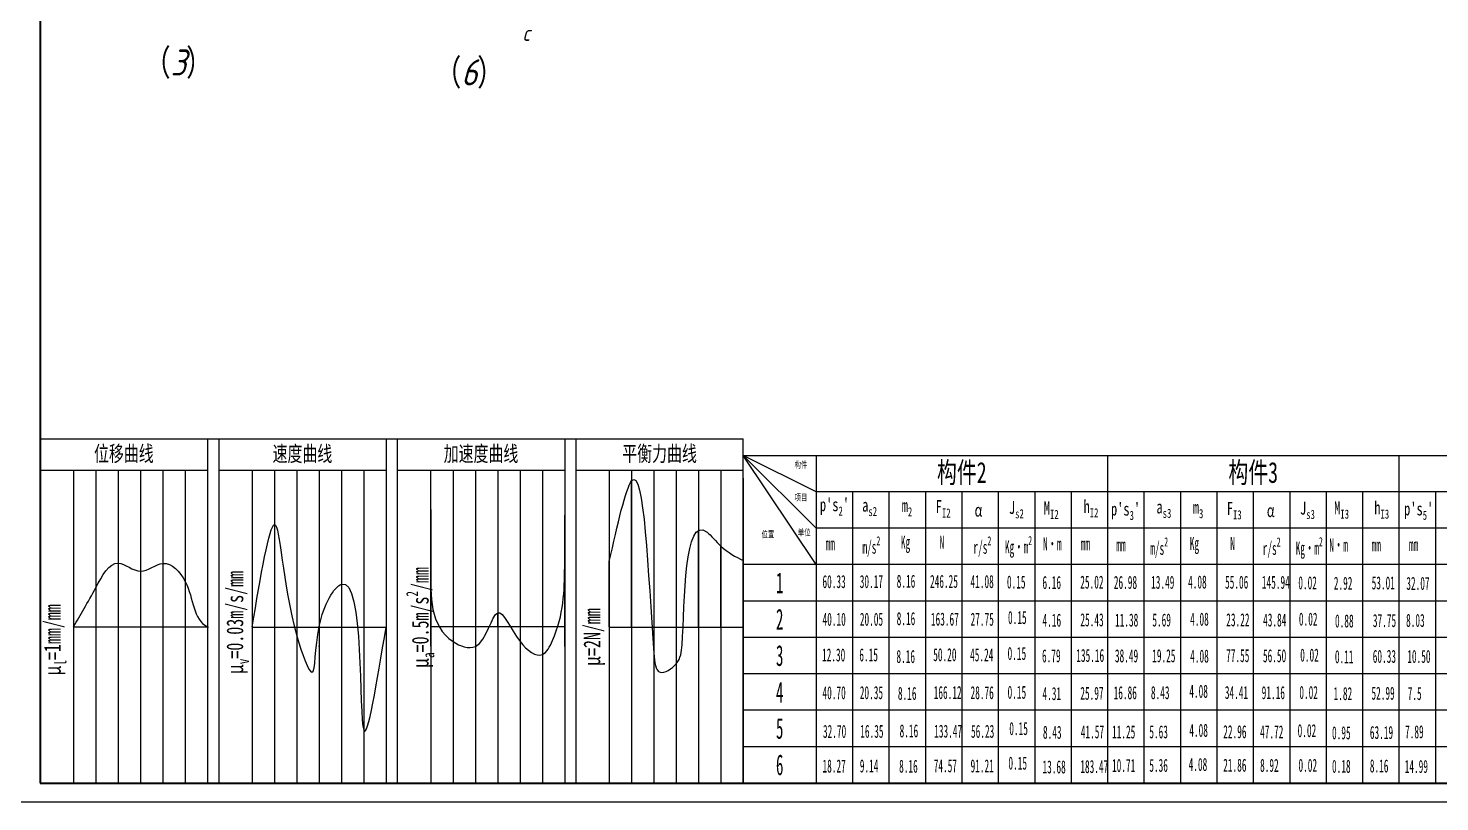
# Model space of a CAD drawing. Header units: millimetres. Extents: x -2889 to 8174, y 2447 to 8478.
# Drawn here: x 2445.1 to 2824.5, y 7474 to 7682 of the extents above; entities that cross this region are included whole.
import ezdxf

# ---------------------------------------------------------------- set-up
doc = ezdxf.new("R2010")
doc.units = ezdxf.units.MM
doc.layers.add('粗实线', color=7, linetype='Continuous', lineweight=40)
doc.layers.add('细实线', color=255, linetype='Continuous')
doc.styles.add('工图', font='hyswlongfangsong.ttf', dxfattribs={"width": 0.7})
doc.styles.add('数字与字母', font='gbeitc.shx')
doc.styles.add('文字', font='simfang.ttf', dxfattribs={"width": 0.7})
doc.styles.add('汉字', font='simfang.ttf', dxfattribs={"width": 0.7})
doc.dimstyles.new('721', dxfattribs={"dimtxt": 3.5, "dimasz": 3.5, "dimexe": 1.25, "dimexo": 0.625, "dimtad": 1, "dimtoh": 1, "dimdsep": 46, "dimtxsty": '数字与字母', "dimcen": 2.5, "dimadec": 0, "dimazin": 0, "dimtfac": 1, "dimtmove": 0, "dimatfit": 3, "dimfxl": 1, "dimlwd": 25, "dimlwe": 25, "dimarcsym": 0})

# ---------------------------------------------------------------- blocks, each defined once
blk = doc.blocks.new('*D138')
at = {"layer": 'Defpoints', "color": 0, "transparency": 16777216}
for p in [(3642.9, 7736.58), (3642.9, 7736.58), (3627.77, 7695.01), (3551.1, 7683.58), (3642.9, 7630.58)]:
    blk.add_point(p, dxfattribs=at)
at = {"layer": '细实线', "color": 0, "lineweight": 25, "transparency": 16777216}
blk.add_arc((3642.9, 7736.58), 44.24, 214.5341, 265.4659, dxfattribs=at)
at = {"layer": '细实线', "color": 0, "transparency": 16777216}
for points in [[(3605.96, 7711.19), (3606.95, 7711.81), (3604.58, 7714.46)], [(3639.42, 7693.06), (3639.38, 7691.89), (3642.9, 7692.34)]]:
    blk.add_solid(points, dxfattribs=at)

msp = doc.modelspace()

# ---------------------------------------------------------------- linework, layer by layer
at = {"layer": '粗实线', "color": 0}
for p, q in [((2448.265, 7889), (2448.265, 7479)), ((2448.265, 7479), (3012.265, 7479))]:
    msp.add_line(p, q, dxfattribs=at)
at = {"layer": '细实线', "color": 0}
for p, q in [((2448.265, 7571.558), (2637.265, 7571.558)), ((2493.265, 7571.558), (2493.265, 7479)), ((2496.265, 7571.558), (2496.265, 7479)), ((2541.265, 7571.558), (2541.265, 7479)), ((2544.265, 7571.558), (2544.265, 7479)), ((2589.265, 7571.558), (2589.265, 7479)), ((2592.265, 7571.558), (2592.265, 7479)), ((2637.265, 7479), (2637.265, 7571.558)), ((2656.848, 7557.333), (2637.265, 7567.125)), ((2637.265, 7567.125), (2656.848, 7547.542)), ((2656.848, 7537.75), (2637.265, 7567.125)), ((2637.265, 7567.125), (2872.265, 7567.125)), ((2656.848, 7567.125), (2656.848, 7479)), ((2735.182, 7567.125), (2735.182, 7479)), ((2813.515, 7567.125), (2813.515, 7479)), ((2448.265, 7563.158), (2493.265, 7563.158)), ((2457.265, 7563.09), (2457.265, 7479)), ((2463.265, 7563.09), (2463.265, 7479)), ((2469.265, 7563.09), (2469.265, 7479)), ((2475.265, 7563.09), (2475.265, 7479)), ((2481.265, 7563.09), (2481.265, 7479)), ((2487.265, 7563.09), (2487.265, 7479)), ((2496.265, 7563.158), (2541.265, 7563.158)), ((2505.265, 7563.102), (2505.265, 7479)), ((2511.265, 7563.102), (2511.265, 7479)), ((2517.265, 7563.102), (2517.265, 7479)), ((2523.265, 7563.102), (2523.265, 7479)), ((2529.265, 7563.102), (2529.265, 7479)), ((2535.265, 7563.102), (2535.265, 7479)), ((2544.265, 7563.158), (2589.265, 7563.158)), ((2559.265, 7563.102), (2559.265, 7479)), ((2565.265, 7563.102), (2565.265, 7479)), ((2571.265, 7563.102), (2571.265, 7479)), ((2577.265, 7563.102), (2577.265, 7479)), ((2583.265, 7563.102), (2583.265, 7479)), ((2592.265, 7563.158), (2637.265, 7563.158)), ((2601.265, 7563.078), (2601.265, 7479)), ((2607.265, 7563.158), (2607.265, 7479)), ((2613.265, 7563.078), (2613.265, 7479)), ((2619.265, 7563.078), (2619.265, 7479)), ((2625.265, 7563.078), (2625.265, 7479)), ((2631.265, 7563.078), (2631.265, 7479)), ((2607.265, 7520.966), (2607.265, 7560.259)), ((2637.265, 7561), (2637.265, 7479)), ((2872.265, 7557.333), (2656.848, 7557.333)), ((2666.64, 7557.333), (2666.64, 7479)), ((2676.432, 7557.333), (2676.432, 7479)), ((2686.223, 7557.333), (2686.223, 7479)), ((2696.015, 7557.333), (2696.015, 7479)), ((2705.807, 7557.333), (2705.807, 7479)), ((2715.598, 7557.333), (2715.598, 7479)), ((2725.39, 7557.333), (2725.39, 7479)), ((2744.973, 7557.333), (2744.973, 7479)), ((2754.765, 7557.333), (2754.765, 7479)), ((2764.557, 7557.333), (2764.557, 7479)), ((2774.348, 7557.333), (2774.348, 7479)), ((2784.14, 7557.333), (2784.14, 7479)), ((2793.932, 7557.333), (2793.932, 7479)), ((2803.723, 7557.333), (2803.723, 7479)), ((2823.307, 7557.333), (2823.307, 7479)), ((2553.265, 7552.6), (2553.265, 7479)), ((2625.265, 7520.966), (2625.265, 7546.946)), ((2872.265, 7547.542), (2656.848, 7547.542)), ((2631.265, 7521.039), (2631.265, 7542.709)), ((2553.265, 7521.086), (2553.265, 7537.126)), ((2589.265, 7521.086), (2589.265, 7537.126)), ((2601.265, 7521.039), (2601.265, 7538.599)), ((2637.265, 7521.264), (2637.265, 7538.824)), ((2872.265, 7537.75), (2637.265, 7537.75)), ((2872.265, 7527.958), (2637.265, 7527.958)), ((2571.265, 7521.086), (2571.265, 7524.836)), ((2457.265, 7521.045), (2493.265, 7521.045)), ((2505.265, 7520.978), (2541.265, 7520.978)), ((2553.265, 7521.086), (2589.265, 7521.086)), ((2559.265, 7521.086), (2559.265, 7517.066)), ((2565.265, 7521.013), (2565.265, 7515.763)), ((2577.265, 7521.086), (2577.265, 7517.126)), ((2583.265, 7521.086), (2583.265, 7513.586)), ((2601.265, 7520.966), (2637.265, 7520.966)), ((2613.265, 7521.039), (2613.265, 7513.955)), ((2619.265, 7520.966), (2619.265, 7511.126)), ((2872.265, 7518.167), (2637.265, 7518.167)), ((2523.265, 7515.727), (2523.265, 7515.887)), ((2872.265, 7508.375), (2637.265, 7508.375)), ((2872.265, 7498.583), (2637.265, 7498.583)), ((2872.265, 7488.792), (2637.265, 7488.792)), ((2423.265, 7474), (3017.265, 7474))]:
    msp.add_line(p, q, dxfattribs=at)
at = {"layer": '细实线', "color": 0, "lineweight": -3}
for p, q in [((2553.265, 7515.8), (2553.265, 7563.102)), ((2637.265, 7561), (2637.265, 7479)), ((2589.265, 7515.727), (2589.265, 7551.052)), ((2637.265, 7515.727), (2637.265, 7520.6)), ((2637.265, 7515.727), (2637.265, 7520.6)), ((2541.265, 7515.727), (2541.265, 7508.767)), ((2637.265, 7498.03), (2637.265, 7479))]:
    msp.add_line(p, q, dxfattribs=at)
at = {"layer": '细实线', "color": 0}
for points in [[(2601.265, 7538.599), (2607.265, 7560.259), (2613.265, 7513.955), (2614.915, 7508.824), (2619.265, 7511.126), (2620.805, 7516.162), (2627.534, 7546.484), (2631.265, 7542.709), (2637.265, 7538.824)], [(2505.265, 7521.051), (2511.265, 7548.518), (2517.265, 7518.618), (2521.334, 7508.852), (2523.265, 7521.138), (2529.265, 7532.518), (2535.265, 7493.258), (2541.265, 7520.978)], [(2457.265, 7521.045), (2463.265, 7531.638), (2469.265, 7538.145), (2475.265, 7535.985), (2481.265, 7538.098), (2487.265, 7533.205), (2493.265, 7521.045), (2493.526, 7520.92)], [(2553.265, 7537.126), (2559.265, 7517.066), (2565.265, 7515.763), (2571.265, 7524.836), (2577.265, 7517.126), (2583.265, 7513.586), (2585.999, 7517.338), (2589.265, 7537.126)]]:
    msp.add_spline(points, degree=3, dxfattribs=at)

# ---------------------------------------------------------------- texts
for s, width, gutter_width, heights, insert, char_height, attachment_point, style in [('c', 7.03621, 21, [0], (2577.854, 7682.752), 4.2, 1, '数字与字母'), ('{\\fHYSWLongFangSong|b0|i0|c134|p2;（}3{\\fHYSWLongFangSong|b0|i0|c134|p2;）}', 28.48856, 12.5, [0], (2476.339, 7676.258), 7, 1, '数字与字母'), ('{\\fHYSWLongFangSong|b0|i0|c134|p2;（}6{\\fHYSWLongFangSong|b0|i0|c134|p2;）}', 28.48856, 12.5, [0], (2554.458, 7673.606), 7, 1, '数字与字母'), ('\\pxqc;位移曲线', 44.99996, 15, [0], (2470.765, 7567.358), 4.2, 5, '文字'), ('\\pxqc;速度曲线', 44.99996, 15, [0], (2518.765, 7567.358), 4.2, 5, '文字'), ('加速度曲线', 44.99996, 15, [0], (2566.765, 7567.358), 4.2, 5, '文字'), ('\\pxqc;平衡力曲线', 44.99996, 15, [0], (2614.765, 7567.358), 4.2, 5, '文字'), ("\\A1;p's{\\H0.7x;\\S^ 2;}'", 7.60167, 17.5, [0], (2661.786, 7553.282), 3.5, 5, '汉字'), ('\\A1;a{\\H0.7x;\\S^ s2;}', 7.25911, 17.5, [0], (2671.231, 7553.162), 3.5, 5, '汉字'), ('\\A1;\\pxqc;m{\\H0.7x;\\S^ 2;}', 7.43293, 17.5, [0], (2681.267, 7553.071), 3.5, 5, '汉字'), ('\\A1;F{\\H0.7x;\\S^ I2;}', 6.7502, 17.5, [0], (2690.992, 7552.759), 3.5, 5, '汉字'), ('\\A1;J{\\H0.7x;\\S^ s2;}', 7.87523, 17.5, [0], (2710.68, 7552.545), 3.5, 5, '汉字'), ('\\A1;M{\\H0.7x;\\S^ I2;}', 6.80376, 17.5, [0], (2720.056, 7552.384), 3.5, 5, '汉字'), ('\\A1;h{\\H0.7x;\\S^ I2;}', 6.20648, 17.5, [0], (2730.731, 7552.795), 3.5, 5, '汉字'), ("\\A1;p's{\\H0.7x;\\S^ 3;}'", 7.60167, 17.5, [0], (2740.025, 7552.102), 3.5, 5, '汉字'), ('\\A1;F{\\H0.7x;\\S^ I3;}', 6.7502, 17.5, [0], (2769.231, 7552.268), 3.5, 5, '汉字'), ('\\A1;J{\\H0.7x;\\S^ s3;}', 7.87523, 17.5, [0], (2788.919, 7552.357), 3.5, 5, '汉字'), ('\\A1;M{\\H0.7x;\\S^ I3;}', 6.80376, 17.5, [0], (2798.097, 7552.462), 3.5, 5, '汉字'), ('\\A1;h{\\H0.7x;\\S^ I3;}', 6.20648, 17.5, [0], (2808.882, 7552.462), 3.5, 5, '汉字'), ("\\A1;p's{\\H0.7x;\\S^ 5;}'", 7.60167, 17.5, [0], (2818.814, 7552.153), 3.5, 5, '汉字'), ('{\\fSimSun|b0|i0|c134|p2;α}', 7.07163, 17.5, [0], (2700.49, 7552.384), 3.5, 5, '汉字'), ('\\A1;a{\\H0.7x;\\S^ s3;}', 7.25911, 17.5, [0], (2750.325, 7552.671), 3.5, 5, '汉字'), ('\\A1;\\pxqc;m{\\H0.7x;\\S^ 3;}', 7.43293, 17.5, [0], (2759.506, 7552.581), 3.5, 5, '汉字'), ('{\\fSimSun|b0|i0|c134|p2;α}', 7.07163, 17.5, [0], (2779.034, 7552.268), 3.5, 5, '汉字'), ('mm', 5.94619, 17.5, [0], (2659.387, 7545.128), 3.5, 1, '工图'), ('\\A1;m/s{\\H0.7x;\\S2^ ;}', 7.9033, 17.5, [0], (2669.301, 7545.385), 3.5, 1, '工图'), ('Kg', 7.73291, 17.5, [0], (2679.628, 7545.52), 3.5, 1, '工图'), ('N', 10.12403, 17.5, [0], (2690.041, 7545.52), 3.5, 1, '工图'), ('\\A1;r/s{\\H0.7x;\\S2^ ;}', 7.22636, 17.5, [0], (2699.136, 7545.366), 3.5, 1, '工图'), ('\\A1;Kg·m{\\H0.7x;\\S2^ ;}', 9.76211, 17.5, [0], (2707.608, 7545.446), 3.5, 1, '工图'), ('\\A1;N·m', 9.76211, 17.5, [0], (2717.835, 7545.079), 3.5, 1, '工图'), ('mm', 5.94619, 17.5, [0], (2727.967, 7545.091), 3.5, 1, '工图'), ('mm', 5.94619, 17.5, [0], (2737.559, 7544.832), 3.5, 1, '工图'), ('\\A1;m/s{\\H0.7x;\\S2^ ;}', 7.9033, 17.5, [0], (2746.668, 7545.089), 3.5, 1, '工图'), ('Kg', 7.73291, 17.5, [0], (2757.297, 7545.224), 3.5, 1, '工图'), ('N', 10.12403, 17.5, [0], (2768.152, 7545.224), 3.5, 1, '工图'), ('\\A1;r/s{\\H0.7x;\\S2^ ;}', 7.22636, 17.5, [0], (2776.9, 7545.07), 3.5, 1, '工图'), ('\\A1;Kg·m{\\H0.7x;\\S2^ ;}', 9.76211, 17.5, [0], (2785.759, 7545.15), 3.5, 1, '工图'), ('\\A1;N·m', 9.76211, 17.5, [0], (2794.788, 7544.783), 3.5, 1, '工图'), ('mm', 5.94619, 17.5, [0], (2806.139, 7544.795), 3.5, 1, '工图'), ('mm', 5.94619, 17.5, [0], (2816.175, 7544.879), 3.5, 1, '工图'), ('\\pxqc;1', 19.58333, 17.485, [8.478], (2647.057, 7532.854), 5.5952, 5, '工图'), ('60.33', 8.09135, 12.5, [0], (2658.549, 7534.943), 3.5, 1, '工图'), ('30.17', 8.09135, 12.5, [0], (2668.574, 7534.964), 3.5, 1, '工图'), ('8.16', 8.09135, 12.5, [0], (2678.509, 7535.043), 3.5, 1, '工图'), ('246.25', 8.09135, 12.5, [0], (2687.465, 7535.003), 3.5, 1, '工图'), ('41.08', 8.09135, 12.5, [0], (2698.347, 7534.961), 3.5, 1, '工图'), ('0.15', 8.09135, 12.5, [0], (2708.138, 7534.834), 3.5, 1, '工图'), ('6.16', 8.09135, 12.5, [0], (2717.681, 7534.706), 3.5, 1, '工图'), ('25.02', 8.09135, 12.5, [0], (2727.852, 7534.803), 3.5, 1, '工图'), ('26.98', 8.09135, 12.5, [0], (2736.869, 7534.735), 3.5, 1, '工图'), ('13.49', 8.09135, 12.5, [0], (2746.895, 7534.756), 3.5, 1, '工图'), ('4.08', 8.09135, 12.5, [0], (2756.829, 7534.834), 3.5, 1, '工图'), ('55.06', 8.09135, 12.5, [0], (2766.764, 7534.795), 3.5, 1, '工图'), ('145.94', 7.17879, 12.5, [0], (2776.668, 7534.752), 3.5, 1, '工图'), ('0.02', 8.09135, 12.5, [0], (2786.458, 7534.626), 3.5, 1, '工图'), ('2.92', 8.09135, 12.5, [0], (2796.001, 7534.498), 3.5, 1, '工图'), ('53.01', 8.09135, 12.5, [0], (2806.173, 7534.595), 3.5, 1, '工图'), ('32.07', 8.09135, 12.5, [0], (2815.491, 7534.468), 3.5, 1, '工图'), ('\\pxqc;2', 19.58333, 17.485, [8.478], (2647.057, 7523.063), 5.5952, 5, '工图'), ('40.10', 8.09135, 12.5, [0], (2658.574, 7524.809), 3.5, 1, '工图'), ('20.05', 6.9185, 12.5, [0], (2668.6, 7524.831), 3.5, 1, '工图'), ('8.16', 8.09135, 12.5, [0], (2678.503, 7524.995), 3.5, 1, '工图'), ('\\pxqc;163.67', 8.09135, 12.5, [0], (2687.412, 7524.87), 3.5, 1, '工图'), ('27.75', 8.09135, 12.5, [0], (2698.373, 7524.827), 3.5, 1, '工图'), ('0.15', 8.09135, 12.5, [0], (2708.425, 7525.279), 3.5, 1, '工图'), ('4.16', 8.09135, 12.5, [0], (2717.706, 7524.573), 3.5, 1, '工图'), ('25.43', 8.09135, 12.5, [0], (2727.878, 7524.67), 3.5, 1, '工图'), ('11.38', 8.09135, 12.5, [0], (2737.195, 7524.606), 3.5, 1, '工图'), ('5.69', 8.09135, 12.5, [0], (2747.22, 7524.627), 3.5, 1, '工图'), ('4.08', 8.09135, 12.5, [0], (2757.391, 7524.844), 3.5, 1, '工图'), ('23.22', 8.09135, 12.5, [0], (2767.09, 7524.667), 3.5, 1, '工图'), ('43.84', 8.09135, 12.5, [0], (2776.993, 7524.624), 3.5, 1, '工图'), ('0.02', 8.09135, 12.5, [0], (2786.62, 7524.859), 3.5, 1, '工图'), ('0.88', 8.09135, 12.5, [0], (2796.327, 7524.37), 3.5, 1, '工图'), ('37.75', 8.09135, 12.5, [0], (2806.498, 7524.466), 3.5, 1, '工图'), ('8.03', 8.09135, 12.5, [0], (2815.424, 7524.523), 3.5, 1, '工图'), ('\\pxqc;3', 19.58333, 17.485, [8.478], (2647.057, 7513.271), 5.5952, 5, '工图'), ('12.30', 8.09135, 12.5, [0], (2658.435, 7515.232), 3.5, 1, '工图'), ('6.15', 8.09135, 12.5, [0], (2668.46, 7515.253), 3.5, 1, '工图'), ('8.16', 8.09135, 12.5, [0], (2678.433, 7514.816), 3.5, 1, '工图'), ('50.20', 8.09135, 12.5, [0], (2688.33, 7515.292), 3.5, 1, '工图'), ('45.24', 8.09135, 12.5, [0], (2698.233, 7515.249), 3.5, 1, '工图'), ('0.15', 8.09135, 12.5, [0], (2708.31, 7515.639), 3.5, 1, '工图'), ('6.79', 8.09135, 12.5, [0], (2717.567, 7514.995), 3.5, 1, '工图'), ('135.16', 8.09135, 12.5, [0], (2726.773, 7515.092), 3.5, 1, '工图'), ('38.49', 8.09135, 12.5, [0], (2737.162, 7514.992), 3.5, 1, '工图'), ('19.25', 8.09135, 12.5, [0], (2747.187, 7515.014), 3.5, 1, '工图'), ('4.08', 8.09135, 12.5, [0], (2757.391, 7514.921), 3.5, 1, '工图'), ('77.55', 8.09135, 12.5, [0], (2767.057, 7515.053), 3.5, 1, '工图'), ('56.50', 8.09135, 12.5, [0], (2776.96, 7515.01), 3.5, 1, '工图'), ('0.02', 8.09135, 12.5, [0], (2786.97, 7515.179), 3.5, 1, '工图'), ('0.11', 8.09135, 12.5, [0], (2796.294, 7514.756), 3.5, 1, '工图'), ('60.33', 8.09135, 12.5, [0], (2806.465, 7514.852), 3.5, 1, '工图'), ('10.50', 8.09135, 12.5, [0], (2815.749, 7514.824), 3.5, 1, '工图'), ('\\pxqc;4', 19.58333, 17.485, [8.478], (2647.057, 7503.479), 5.5952, 5, '工图'), ('40.70', 8.09135, 12.5, [0], (2658.56, 7505.068), 3.5, 1, '工图'), ('20.35', 8.09135, 12.5, [0], (2668.586, 7505.089), 3.5, 1, '工图'), ('8.16', 8.09135, 12.5, [0], (2678.838, 7504.896), 3.5, 1, '工图'), ('166.12', 8.09135, 12.5, [0], (2688.455, 7505.128), 3.5, 1, '工图'), ('28.76', 8.09135, 12.5, [0], (2698.359, 7505.085), 3.5, 1, '工图'), ('0.15', 8.09135, 12.5, [0], (2708.31, 7505.196), 3.5, 1, '工图'), ('25.97', 8.09135, 12.5, [0], (2727.863, 7504.928), 3.5, 1, '工图'), ('16.86', 8.09135, 12.5, [0], (2736.815, 7505.074), 3.5, 1, '工图'), ('8.43', 8.09135, 12.5, [0], (2746.841, 7505.096), 3.5, 1, '工图'), ('4.08', 8.09135, 12.5, [0], (2757.16, 7505.46), 3.5, 1, '工图'), ('34.41', 8.09135, 12.5, [0], (2766.71, 7505.135), 3.5, 1, '工图'), ('91.16', 8.09135, 12.5, [0], (2776.614, 7505.092), 3.5, 1, '工图'), ('0.02', 8.09135, 12.5, [0], (2786.737, 7505.148), 3.5, 1, '工图'), ('52.99', 8.09135, 12.5, [0], (2806.119, 7504.934), 3.5, 1, '工图'), ('4.31', 8.09135, 12.5, [0], (2717.692, 7504.831), 3.5, 1, '工图'), ('1.82', 8.09135, 12.5, [0], (2795.947, 7504.838), 3.5, 1, '工图'), ('7.5', 8.09135, 12.5, [0], (2815.859, 7504.859), 3.5, 1, '工图'), ('\\pxqc;5', 19.58333, 17.485, [8.478], (2647.057, 7493.688), 5.5952, 5, '工图'), ('32.70', 8.09135, 12.5, [0], (2658.689, 7494.676), 3.5, 1, '工图'), ('16.35', 8.09135, 12.5, [0], (2668.714, 7494.697), 3.5, 1, '工图'), ('8.16', 8.09135, 12.5, [0], (2679.295, 7494.826), 3.5, 1, '工图'), ('133.47', 8.09135, 12.5, [0], (2688.584, 7494.736), 3.5, 1, '工图'), ('56.23', 8.09135, 12.5, [0], (2698.487, 7494.694), 3.5, 1, '工图'), ('0.15', 8.09135, 12.5, [0], (2708.769, 7495.442), 3.5, 1, '工图'), ('8.43', 8.09135, 12.5, [0], (2717.821, 7494.44), 3.5, 1, '工图'), ('41.57', 8.09135, 12.5, [0], (2727.992, 7494.536), 3.5, 1, '工图'), ('11.25', 8.09135, 12.5, [0], (2736.389, 7494.526), 3.5, 1, '工图'), ('5.63', 8.09135, 12.5, [0], (2746.414, 7494.547), 3.5, 1, '工图'), ('4.08', 8.09135, 12.5, [0], (2757.16, 7494.963), 3.5, 1, '工图'), ('22.96', 8.09135, 12.5, [0], (2766.284, 7494.586), 3.5, 1, '工图'), ('47.72', 8.09135, 12.5, [0], (2776.187, 7494.543), 3.5, 1, '工图'), ('0.02', 8.09135, 12.5, [0], (2786.27, 7494.885), 3.5, 1, '工图'), ('0.95', 8.09135, 12.5, [0], (2795.521, 7494.289), 3.5, 1, '工图'), ('63.19', 8.09135, 12.5, [0], (2805.692, 7494.386), 3.5, 1, '工图'), ('7.89', 8.09135, 12.5, [0], (2815.154, 7494.559), 3.5, 1, '工图'), ('\\pxqc;6', 19.58333, 17.485, [8.478], (2647.057, 7483.896), 5.5952, 5, '工图'), ('0.15', 8.09135, 12.5, [0], (2708.54, 7486.147), 3.5, 1, '工图'), ('18.27', 8.09135, 12.5, [0], (2658.563, 7485.369), 3.5, 1, '工图'), ('9.14', 8.09135, 12.5, [0], (2668.588, 7485.39), 3.5, 1, '工图'), ('8.16', 8.09135, 12.5, [0], (2679.161, 7485.318), 3.5, 1, '工图'), ('74.57', 8.09135, 12.5, [0], (2688.458, 7485.429), 3.5, 1, '工图'), ('91.21', 8.09135, 12.5, [0], (2698.361, 7485.387), 3.5, 1, '工图'), ('13.68', 8.09135, 12.5, [0], (2717.695, 7485.132), 3.5, 1, '工图'), ('183.47', 8.09135, 12.5, [0], (2727.866, 7485.229), 3.5, 1, '工图'), ('10.71', 8.09135, 12.5, [0], (2736.383, 7485.526), 3.5, 1, '工图'), ('5.36', 8.09135, 12.5, [0], (2746.408, 7485.548), 3.5, 1, '工图'), ('4.08', 8.09135, 12.5, [0], (2756.986, 7485.783), 3.5, 1, '工图'), ('21.86', 8.09135, 12.5, [0], (2766.278, 7485.587), 3.5, 1, '工图'), ('8.92', 8.09135, 12.5, [0], (2776.181, 7485.544), 3.5, 1, '工图'), ('0.02', 8.09135, 12.5, [0], (2786.503, 7485.554), 3.5, 1, '工图'), ('0.18', 8.09135, 12.5, [0], (2795.515, 7485.29), 3.5, 1, '工图'), ('8.16', 8.09135, 12.5, [0], (2805.686, 7485.387), 3.5, 1, '工图'), ('14.99', 8.09135, 12.5, [0], (2815.059, 7485.246), 3.5, 1, '工图')]:
    msp.add_mtext_dynamic_manual_height_columns(s, width=width, gutter_width=gutter_width, heights=heights, dxfattribs=dict(at, insert=insert, char_height=char_height, attachment_point=attachment_point, style=style))
at = {"layer": '细实线', "color": 0, "lineweight": -3, "style": '汉字'}
for s, width, insert, char_height, attachment_point in [('{\\fSimSun|b0|i0|c134|p2;构件}', 8.23488, (2651.056, 7565.475), 1.74851, 1), ('\\pxqc;{\\fSimSun|b0|i0|c134|p34;构件2}', 31.5434, (2696.015, 7562.229), 5.59524, 5), ('\\pxqc;{\\fSimSun|b0|i0|c134|p34;构件3}', 31.5434, (2774.348, 7562.229), 5.59524, 5), ('{\\fSimSun|b0|i0|c134|p34;项目}', 8.23488, (2651.056, 7556.702), 1.74851, 1), ('{\\fSimSun|b0|i0|c134|p34;位置}', 8.23488, (2642.203, 7546.804), 1.74851, 1), ('{\\fSimSun|b0|i0|c134|p34;单位}', 8.23488, (2651.923, 7547.289), 1.74851, 1)]:
    msp.add_mtext_dynamic_manual_height_columns(s, width=width, gutter_width=8.743, heights=[0], dxfattribs=dict(at, insert=insert, char_height=char_height, attachment_point=attachment_point))
at = {"layer": '细实线', "color": 0, "char_height": 4.5, "attachment_point": 1, "rotation": 90, "style": '工图'}
for s, insert in [('\\A1;{\\fFangSong|b0|i0|c134|p49;μ\\H0.7x;\\S^ v;\\H1.42857x;=0.03m/s/mm }', (2498.359, 7508.291)), ('\\A1;{\\fFangSong|b0|i0|c134|p49;μ\\H0.7x;\\S^ a;\\H1.42857x;=0.5m/s\\H0.7x;\\S2^ ;\\H1.42857x;/mm }', (2546.657, 7509.967)), ('\\A1;{\\fFangSong|b0|i0|c134|p49;μ\\H0.7x;\\S^ l;\\H1.42857x;=1mm/mm }', (2449.297, 7507.918)), ('\\A1;{\\fFangSong|b0|i0|c134|p49;μ\\H1x;=2N\\H1x;/mm }', (2594.335, 7510.494))]:
    msp.add_mtext_dynamic_manual_height_columns(s, width=85.81801, gutter_width=12.5, heights=[0], dxfattribs=dict(at, insert=insert))

# ---------------------------------------------------------------- dimensions: what is measured, and where the dimension line sits
at = {"layer": '细实线', "color": 0}
dim = msp.add_angular_dim_2l(base=(3627.766, 7695.006), line1=((3642.897, 7736.577), (3551.098, 7683.577)), line2=((3642.897, 7736.577), (3642.897, 7630.577)), text=' ', dimstyle='721', override={"dimtol": 0, "dimlim": 0, "dimtp": 0.1, "dimtm": 0.1, "dimtfac": 0.71, "dimtdec": 3, "dimtolj": 0, "dimtzin": 8}, dxfattribs=at)
dim.commit()
dim.dimension.update_dxf_attribs({"geometry": '*D138', "text_midpoint": (-705.765, 8477.953)})

doc.saveas('drawing.dxf')
